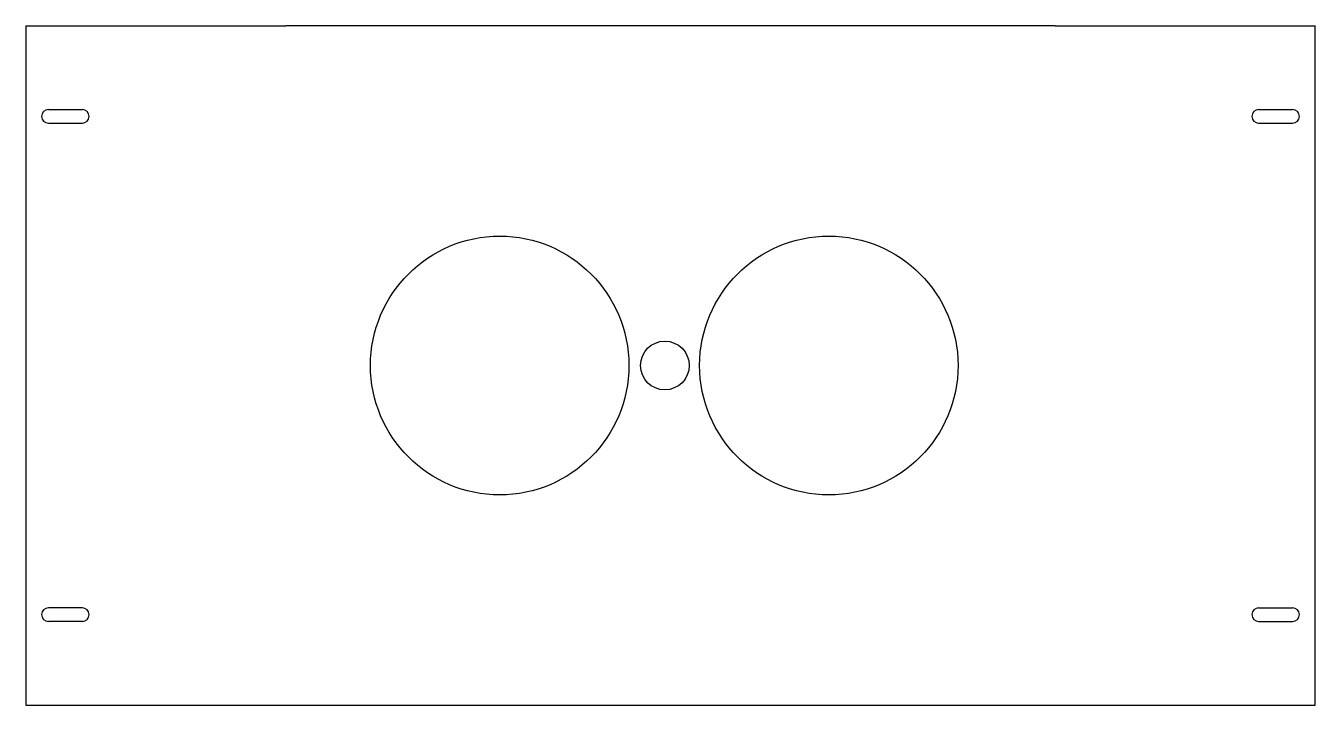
# Model space of a CAD drawing. Header units: millimetres. Extents: x -115 to 455, y 0 to 300.
import ezdxf

# ---------------------------------------------------------------- set-up
doc = ezdxf.new("R2010")
doc.units = ezdxf.units.MM
doc.layers.add('Sketch', color=7, linetype='CONTINUOUS')

msp = doc.modelspace()

# ---------------------------------------------------------------- linework, layer by layer
at = {"layer": 'Sketch'}
for p, q in [((-115, 300), (-115, 0)), ((-115, 300), (0, 300)), ((-115, 300), (0, 300)), ((340, 300), (0, 300)), ((340, 300), (455, 300)), ((455, 0), (455, 300)), ((-105, 263), (-90, 263)), ((430, 263), (445, 263)), ((-105, 257), (-90, 257)), ((430, 257), (445, 257)), ((-90, 43), (-105, 43)), ((430, 43), (445, 43)), ((-90, 37), (-105, 37)), ((430, 37), (445, 37)), ((-115, 0), (0, 0)), ((0, 0), (340, 0)), ((340, 0), (455, 0))]:
    msp.add_line(p, q, dxfattribs=at)
for centre, radius in [((94.5, 150), 57.12), ((240, 150), 57.12), ((167.5, 150), 10.75)]:
    msp.add_circle(centre, radius, dxfattribs=at)
for centre, start, end in [((-105, 260), 90, -90), ((-90, 260), -90, 90), ((430, 260), 90, -90), ((445, 260), -90, 90), ((-105, 40), 90, -90), ((-90, 40), -90, 90), ((430, 40), 90, -90), ((445, 40), -90, 90)]:
    msp.add_arc(centre, 3, start, end, dxfattribs=at)

doc.saveas('drawing.dxf')
